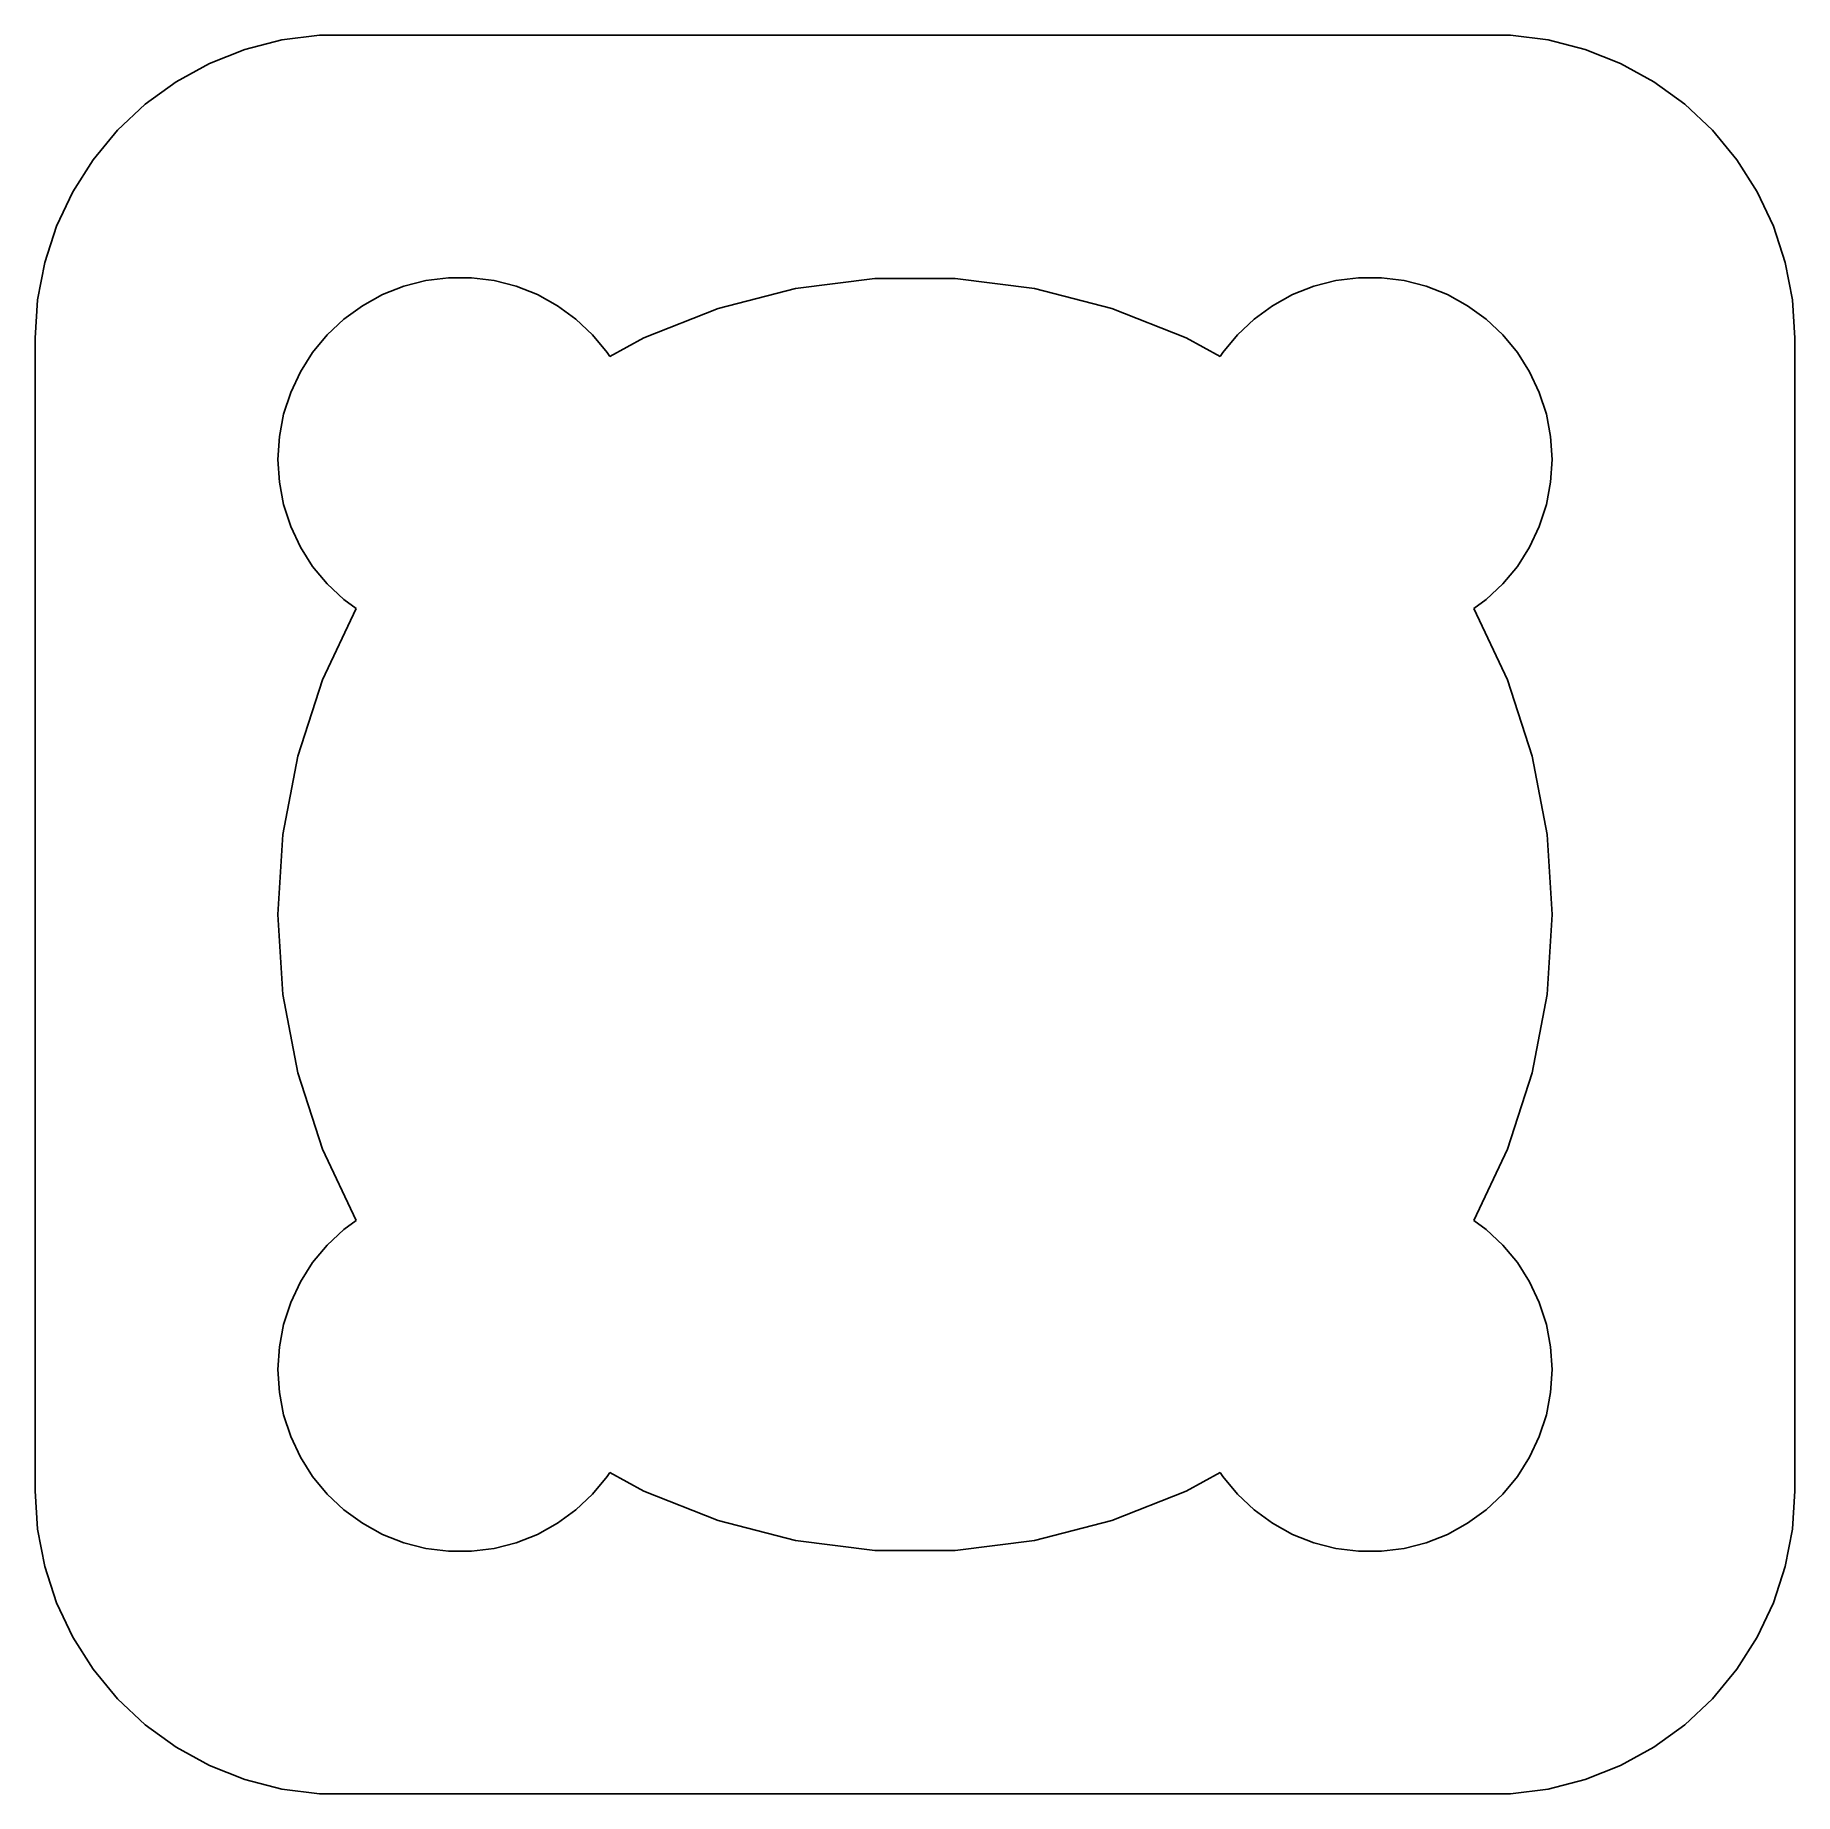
# Model space of a CAD drawing. Header units: metres. Extents: x -14.5 to 14.5, y 24.5 to 53.5.
import ezdxf

# ---------------------------------------------------------------- set-up
doc = ezdxf.new("R2010")
doc.units = ezdxf.units.M

msp = doc.modelspace()

# ---------------------------------------------------------------- linework, layer by layer
for p, q in [((-10.4369, 53.4114), (-11.0451, 53.2553)), ((-9.81395, 53.4901), (-10.4369, 53.4114)), ((9.81395, 53.4901), (-9.81395, 53.4901)), ((10.4369, 53.4114), (9.81395, 53.4901)), ((11.0451, 53.2553), (10.4369, 53.4114)), ((-11.0451, 53.2553), (-11.6289, 53.0241)), ((11.6289, 53.0241), (11.0451, 53.2553)), ((-11.6289, 53.0241), (-12.1791, 52.7216)), ((12.1791, 52.7216), (11.6289, 53.0241)), ((-12.1791, 52.7216), (-12.6871, 52.3526)), ((12.6871, 52.3526), (12.1791, 52.7216)), ((-12.6871, 52.3526), (-13.1448, 51.9227)), ((13.1448, 51.9227), (12.6871, 52.3526)), ((-13.1448, 51.9227), (-13.5451, 51.4389)), ((13.5451, 51.4389), (13.1448, 51.9227)), ((-13.5451, 51.4389), (-13.8815, 50.9088)), ((13.8815, 50.9088), (13.5451, 51.4389)), ((-13.8815, 50.9088), (-14.1489, 50.3406)), ((14.1489, 50.3406), (13.8815, 50.9088)), ((-14.1489, 50.3406), (-14.3429, 49.7434)), ((14.3429, 49.7434), (14.1489, 50.3406)), ((-14.3429, 49.7434), (-14.4606, 49.1267)), ((14.4606, 49.1267), (14.3429, 49.7434)), ((-8.77733, 49.2145), (-8.42705, 49.3532)), ((-8.42705, 49.3532), (-8.06213, 49.4469)), ((-8.06213, 49.4469), (-7.68837, 49.4941)), ((-7.68837, 49.4941), (-7.31161, 49.4941)), ((-7.31161, 49.4941), (-6.93785, 49.4469)), ((-6.93785, 49.4469), (-6.57294, 49.3532)), ((-6.57294, 49.3532), (-6.22266, 49.2145)), ((-3.24467, 48.9861), (-1.9675, 49.314)), ((-1.9675, 49.314), (-0.65929, 49.4793)), ((-0.65929, 49.4793), (0.65929, 49.4793)), ((0.65929, 49.4793), (1.9675, 49.314)), ((1.9675, 49.314), (3.24467, 48.9861)), ((6.22266, 49.2145), (6.57294, 49.3532)), ((6.57294, 49.3532), (6.93785, 49.4469)), ((6.93785, 49.4469), (7.31161, 49.4941)), ((7.31161, 49.4941), (7.68837, 49.4941)), ((7.68837, 49.4941), (8.06213, 49.4469)), ((8.06213, 49.4469), (8.42705, 49.3532)), ((8.42705, 49.3532), (8.77733, 49.2145)), ((-14.4606, 49.1267), (-14.5, 48.5)), ((-9.41226, 48.8115), (-9.10747, 49.033)), ((-9.10747, 49.033), (-8.77733, 49.2145)), ((-6.22266, 49.2145), (-5.89252, 49.033)), ((-5.89252, 49.033), (-5.58772, 48.8115)), ((5.58772, 48.8115), (5.89252, 49.033)), ((5.89252, 49.033), (6.22266, 49.2145)), ((8.77733, 49.2145), (9.10747, 49.033)), ((9.10747, 49.033), (9.41226, 48.8115)), ((14.5, 48.5), (14.4606, 49.1267)), ((-9.6869, 48.5536), (-9.41226, 48.8115)), ((-5.58772, 48.8115), (-5.31308, 48.5536)), ((-4.47067, 48.5007), (-3.24467, 48.9861)), ((3.24467, 48.9861), (4.47067, 48.5007)), ((5.31308, 48.5536), (5.58772, 48.8115)), ((9.41226, 48.8115), (9.6869, 48.5536)), ((-14.5, 48.5), (-14.5, 29.5)), ((-9.92705, 48.2634), (-9.6869, 48.5536)), ((-5.31308, 48.5536), (-5.07294, 48.2634)), ((-5.02882, 48.1938), (-4.47067, 48.5007)), ((4.47067, 48.5007), (5.02882, 48.1938)), ((5.07294, 48.2634), (5.31308, 48.5536)), ((9.6869, 48.5536), (9.92705, 48.2634)), ((14.5, 29.5), (14.5, 48.5)), ((-10.1289, 47.9453), (-9.92705, 48.2634)), ((-5.07294, 48.2634), (-5.02882, 48.1938)), ((5.02882, 48.1938), (5.07294, 48.2634)), ((9.92705, 48.2634), (10.1289, 47.9453)), ((-10.2893, 47.6044), (-10.1289, 47.9453)), ((10.1289, 47.9453), (10.2893, 47.6044)), ((-10.4057, 47.2461), (-10.2893, 47.6044)), ((10.2893, 47.6044), (10.4057, 47.2461)), ((-10.4763, 46.876), (-10.4057, 47.2461)), ((10.4057, 47.2461), (10.4763, 46.876)), ((-10.5, 46.5), (-10.4763, 46.876)), ((10.4763, 46.876), (10.5, 46.5)), ((-10.4763, 46.124), (-10.5, 46.5)), ((10.5, 46.5), (10.4763, 46.124)), ((-10.4057, 45.7539), (-10.4763, 46.124)), ((10.4763, 46.124), (10.4057, 45.7539)), ((-10.2893, 45.3956), (-10.4057, 45.7539)), ((10.4057, 45.7539), (10.2893, 45.3956)), ((-10.1289, 45.0547), (-10.2893, 45.3956)), ((10.2893, 45.3956), (10.1289, 45.0547)), ((-9.92705, 44.7366), (-10.1289, 45.0547)), ((10.1289, 45.0547), (9.92705, 44.7366)), ((-9.6869, 44.4464), (-9.92705, 44.7366)), ((9.92705, 44.7366), (9.6869, 44.4464)), ((-9.41226, 44.1884), (-9.6869, 44.4464)), ((9.6869, 44.4464), (9.41226, 44.1884)), ((-9.20938, 44.041), (-9.41226, 44.1884)), ((9.41226, 44.1884), (9.20938, 44.041)), ((-9.76265, 42.8653), (-9.20938, 44.041)), ((9.20938, 44.041), (9.76265, 42.8653)), ((-10.1701, 41.6112), (-9.76265, 42.8653)), ((9.76265, 42.8653), (10.1701, 41.6112)), ((-10.4172, 40.316), (-10.1701, 41.6112)), ((10.1701, 41.6112), (10.4172, 40.316)), ((-10.5, 39), (-10.4172, 40.316)), ((10.4172, 40.316), (10.5, 39)), ((-10.4172, 37.684), (-10.5, 39)), ((10.5, 39), (10.4172, 37.684)), ((-10.1701, 36.3888), (-10.4172, 37.684)), ((10.4172, 37.684), (10.1701, 36.3888)), ((-9.76265, 35.1347), (-10.1701, 36.3888)), ((10.1701, 36.3888), (9.76265, 35.1347)), ((-9.20938, 33.959), (-9.76265, 35.1347)), ((9.76265, 35.1347), (9.20938, 33.959)), ((-9.41226, 33.8116), (-9.20938, 33.959)), ((9.20938, 33.959), (9.41226, 33.8116)), ((-9.6869, 33.5536), (-9.41226, 33.8116)), ((9.41226, 33.8116), (9.6869, 33.5536)), ((-9.92705, 33.2634), (-9.6869, 33.5536)), ((9.6869, 33.5536), (9.92705, 33.2634)), ((-10.1289, 32.9453), (-9.92705, 33.2634)), ((9.92705, 33.2634), (10.1289, 32.9453)), ((-10.2893, 32.6044), (-10.1289, 32.9453)), ((10.1289, 32.9453), (10.2893, 32.6044)), ((-10.4057, 32.2461), (-10.2893, 32.6044)), ((10.2893, 32.6044), (10.4057, 32.2461)), ((-10.4763, 31.876), (-10.4057, 32.2461)), ((10.4057, 32.2461), (10.4763, 31.876)), ((-10.5, 31.5), (-10.4763, 31.876)), ((10.4763, 31.876), (10.5, 31.5)), ((-10.4763, 31.124), (-10.5, 31.5)), ((10.5, 31.5), (10.4763, 31.124)), ((-10.4057, 30.7539), (-10.4763, 31.124)), ((10.4763, 31.124), (10.4057, 30.7539)), ((-10.2893, 30.3956), (-10.4057, 30.7539)), ((10.4057, 30.7539), (10.2893, 30.3956)), ((-10.1289, 30.0547), (-10.2893, 30.3956)), ((10.2893, 30.3956), (10.1289, 30.0547)), ((-9.92705, 29.7366), (-10.1289, 30.0547)), ((10.1289, 30.0547), (9.92705, 29.7366)), ((-9.6869, 29.4464), (-9.92705, 29.7366)), ((-5.07294, 29.7366), (-5.31308, 29.4464)), ((-5.02882, 29.8062), (-5.07294, 29.7366)), ((-4.47067, 29.4993), (-5.02882, 29.8062)), ((5.02882, 29.8062), (4.47067, 29.4993)), ((5.07294, 29.7366), (5.02882, 29.8062)), ((5.31308, 29.4464), (5.07294, 29.7366)), ((9.92705, 29.7366), (9.6869, 29.4464)), ((-14.5, 29.5), (-14.4606, 28.8733)), ((-9.41226, 29.1885), (-9.6869, 29.4464)), ((-5.31308, 29.4464), (-5.58772, 29.1885)), ((-3.24467, 29.0139), (-4.47067, 29.4993)), ((4.47067, 29.4993), (3.24467, 29.0139)), ((5.58772, 29.1885), (5.31308, 29.4464)), ((9.6869, 29.4464), (9.41226, 29.1885)), ((14.4606, 28.8733), (14.5, 29.5)), ((-9.10747, 28.967), (-9.41226, 29.1885)), ((-5.58772, 29.1885), (-5.89252, 28.967)), ((-1.9675, 28.686), (-3.24467, 29.0139)), ((3.24467, 29.0139), (1.9675, 28.686)), ((5.89252, 28.967), (5.58772, 29.1885)), ((9.41226, 29.1885), (9.10747, 28.967)), ((-14.4606, 28.8733), (-14.3429, 28.2566)), ((-8.77733, 28.7855), (-9.10747, 28.967)), ((-8.42705, 28.6468), (-8.77733, 28.7855)), ((-6.22266, 28.7855), (-6.57294, 28.6468)), ((-5.89252, 28.967), (-6.22266, 28.7855)), ((6.22266, 28.7855), (5.89252, 28.967)), ((6.57294, 28.6468), (6.22266, 28.7855)), ((8.77733, 28.7855), (8.42705, 28.6468)), ((9.10747, 28.967), (8.77733, 28.7855)), ((14.3429, 28.2566), (14.4606, 28.8733)), ((-8.06213, 28.5531), (-8.42705, 28.6468)), ((-7.68837, 28.5059), (-8.06213, 28.5531)), ((-7.31161, 28.5059), (-7.68837, 28.5059)), ((-6.93785, 28.5531), (-7.31161, 28.5059)), ((-6.57294, 28.6468), (-6.93785, 28.5531)), ((-0.65929, 28.5207), (-1.9675, 28.686)), ((0.65929, 28.5207), (-0.65929, 28.5207)), ((1.9675, 28.686), (0.65929, 28.5207)), ((6.93785, 28.5531), (6.57294, 28.6468)), ((7.31161, 28.5059), (6.93785, 28.5531)), ((7.68837, 28.5059), (7.31161, 28.5059)), ((8.06213, 28.5531), (7.68837, 28.5059)), ((8.42705, 28.6468), (8.06213, 28.5531)), ((-14.3429, 28.2566), (-14.1489, 27.6594)), ((14.1489, 27.6594), (14.3429, 28.2566)), ((-14.1489, 27.6594), (-13.8815, 27.0912)), ((13.8815, 27.0912), (14.1489, 27.6594)), ((-13.8815, 27.0912), (-13.5451, 26.5611)), ((13.5451, 26.5611), (13.8815, 27.0912)), ((-13.5451, 26.5611), (-13.1448, 26.0773)), ((13.1448, 26.0773), (13.5451, 26.5611)), ((-13.1448, 26.0773), (-12.6871, 25.6474)), ((12.6871, 25.6474), (13.1448, 26.0773)), ((-12.6871, 25.6474), (-12.1791, 25.2784)), ((12.1791, 25.2784), (12.6871, 25.6474)), ((-12.1791, 25.2784), (-11.6289, 24.9759)), ((11.6289, 24.9759), (12.1791, 25.2784)), ((-11.6289, 24.9759), (-11.0451, 24.7447)), ((11.0451, 24.7447), (11.6289, 24.9759)), ((-11.0451, 24.7447), (-10.4369, 24.5886)), ((10.4369, 24.5886), (11.0451, 24.7447)), ((-10.4369, 24.5886), (-9.81395, 24.5099)), ((-9.81395, 24.5099), (9.81395, 24.5099)), ((9.81395, 24.5099), (10.4369, 24.5886))]:
    msp.add_line(p, q)

doc.saveas('drawing.dxf')
